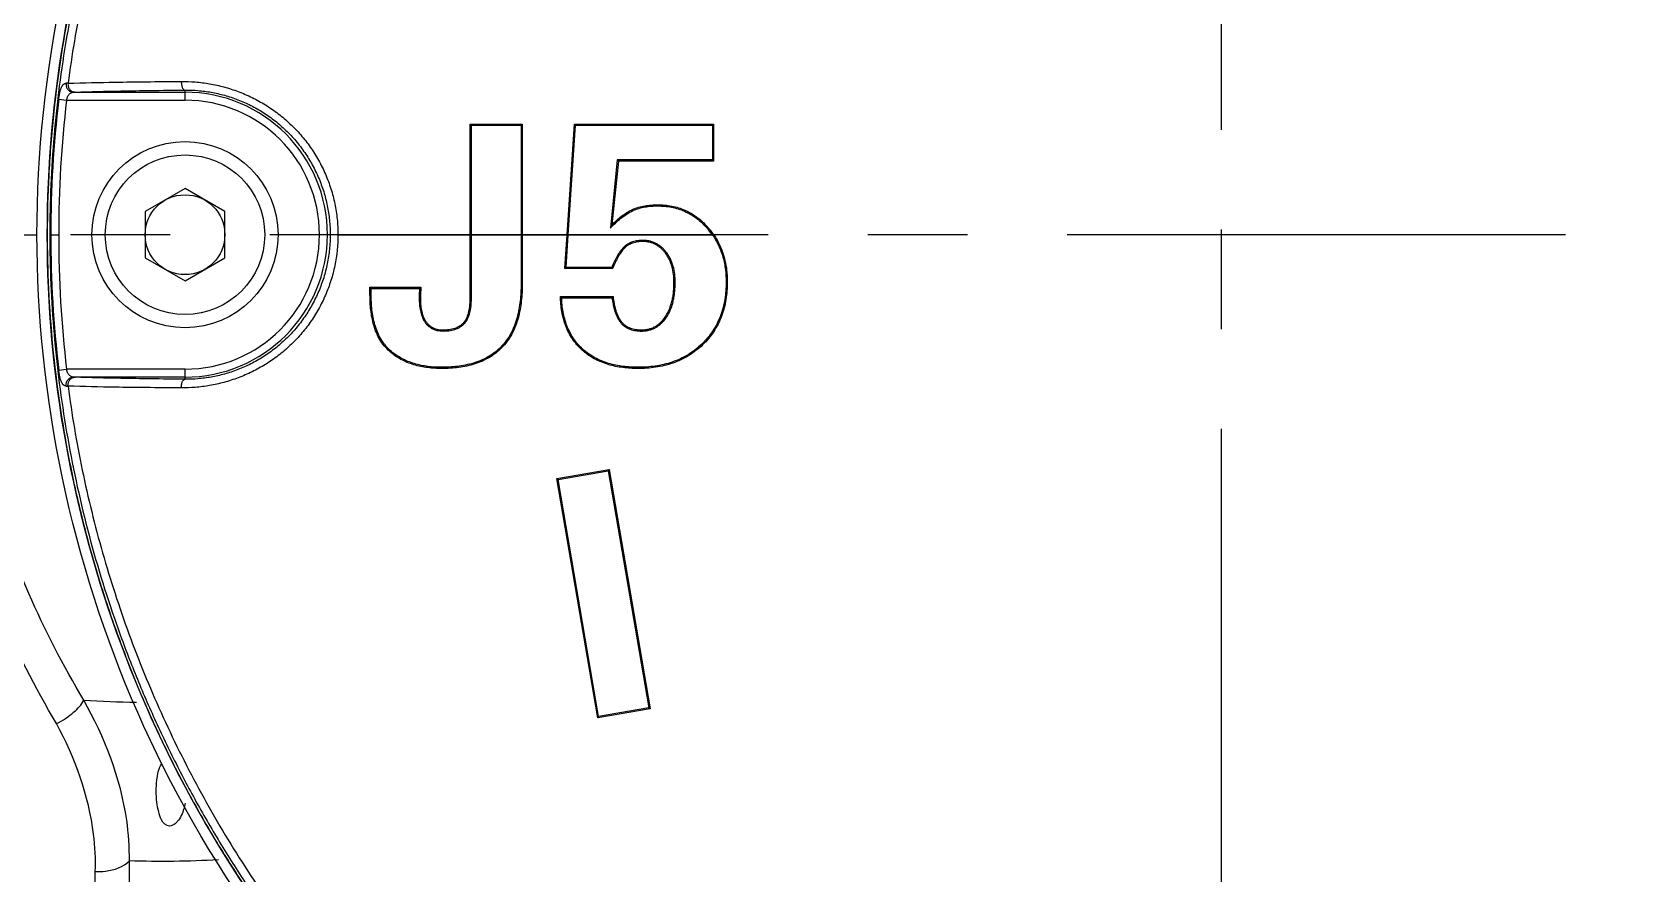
# Model space of a CAD drawing. Header units: millimetres. Extents: x 5828 to 6704, y 123 to 421.
# Drawn here: x 6364.93 to 6371, y 363.58 to 366.74 of the extents above; entities that cross this region are included whole.
import ezdxf

# ---------------------------------------------------------------- set-up
doc = ezdxf.new("R2010")
doc.units = ezdxf.units.MM
doc.linetypes.add('CENTER', pattern=[0.6, 0.375, -0.075, 0.075, -0.075])
doc.layers.add('中心线', color=7, linetype='Continuous')
doc.layers.add('外形图', color=7, linetype='Continuous')

msp = doc.modelspace()

# ---------------------------------------------------------------- linework, layer by layer
at = {"layer": '中心线', "linetype": 'CENTER', "ltscale": 5}
for p, q in [((6369.4033, 360.3738), (6369.4033, 371.3019)), ((6376.6977, 365.9795), (6359.4099, 365.9795))]:
    msp.add_line(p, q, dxfattribs=at)
at = {"layer": '外形图', "linetype": 'ByBlock'}
for p, q in [((6365.0282, 366.489), (6365.0576, 366.4856)), ((6365.0576, 366.4856), (6365.5033, 366.4856)), ((6365.0831, 366.5156), (6365.5033, 366.5156)), ((6365.5033, 366.4856), (6365.5033, 366.5235)), ((6366.5766, 366.3954), (6366.581, 366.3911)), ((6366.5766, 366.3954), (6366.7722, 366.3954)), ((6366.5766, 365.9795), (6366.5766, 366.3954)), ((6366.581, 366.3911), (6366.7678, 366.3911)), ((6366.581, 365.9795), (6366.581, 366.3911)), ((6366.7722, 366.3954), (6366.7678, 366.3911)), ((6366.7678, 366.3911), (6366.7678, 365.9795)), ((6366.7722, 366.3954), (6366.7722, 365.9795)), ((6366.941, 365.9795), (6366.9683, 366.3954)), ((6366.9454, 365.9795), (6366.9724, 366.3911)), ((6366.9683, 366.3954), (6366.9724, 366.3911)), ((6366.9683, 366.3954), (6367.4923, 366.3954)), ((6366.9724, 366.3911), (6367.4879, 366.3911)), ((6367.4923, 366.3954), (6367.4879, 366.3911)), ((6367.4879, 366.3911), (6367.4879, 366.2607)), ((6367.4923, 366.3954), (6367.4923, 366.2563)), ((6367.1298, 366.2607), (6367.1037, 366.0039)), ((6367.1338, 366.2563), (6367.1094, 366.0163)), ((6367.1338, 366.2563), (6367.1298, 366.2607)), ((6367.4879, 366.2607), (6367.1298, 366.2607)), ((6367.4923, 366.2563), (6367.1338, 366.2563)), ((6367.4923, 366.2563), (6367.4879, 366.2607)), ((6365.5033, 366.1528), (6365.3533, 366.0662)), ((6365.6533, 366.0662), (6365.5033, 366.1528)), ((6365.3533, 366.0662), (6365.3533, 365.8929)), ((6365.6533, 365.8929), (6365.6533, 366.0662)), ((6367.187, 366.074), (6367.1888, 366.0701)), ((6367.2817, 366.0921), (6367.2817, 366.0877)), ((6367.4689, 366.0092), (6367.4657, 366.0063)), ((6364.6322, 365.9795), (6364.9464, 365.9795)), ((6364.9984, 365.9795), (6364.9946, 365.9795)), ((6364.9984, 365.9795), (6365.028, 365.9795)), ((6366.0788, 365.9795), (6366.0496, 365.9795)), ((6366.0788, 365.9795), (6366.581, 365.9795)), ((6366.5766, 365.743), (6366.5766, 365.9795)), ((6366.581, 365.743), (6366.581, 365.9795)), ((6366.581, 365.9795), (6366.7678, 365.9795)), ((6366.7678, 365.9795), (6366.941, 365.9795)), ((6366.7678, 365.9795), (6366.7678, 365.7944)), ((6366.7722, 365.9795), (6366.7722, 365.7944)), ((6366.9326, 365.8521), (6366.941, 365.9795)), ((6366.9373, 365.8564), (6366.9454, 365.9795)), ((6366.9454, 365.9795), (6367.487, 365.9795)), ((6367.157, 365.9291), (6367.1539, 365.9322)), ((6367.2266, 365.9536), (6367.2266, 365.958)), ((6365.3533, 365.8929), (6365.5033, 365.8063)), ((6365.5033, 365.8063), (6365.6533, 365.8929)), ((6367.3102, 365.9113), (6367.3136, 365.914)), ((6366.9326, 365.8521), (6366.9373, 365.8564)), ((6367.1119, 365.8521), (6366.9326, 365.8521)), ((6367.1089, 365.8564), (6366.9373, 365.8564)), ((6366.1993, 365.7819), (6366.3905, 365.7819)), ((6366.1993, 365.7537), (6366.1993, 365.7819)), ((6366.1993, 365.7819), (6366.2037, 365.7775)), ((6366.1993, 365.7537), (6366.2037, 365.7537)), ((6366.2037, 365.7537), (6366.2037, 365.7775)), ((6366.2037, 365.7775), (6366.386, 365.7775)), ((6366.386, 365.7775), (6366.3849, 365.7501)), ((6366.3892, 365.7499), (6366.3849, 365.7501)), ((6366.3905, 365.7819), (6366.386, 365.7775)), ((6366.3905, 365.7819), (6366.3892, 365.7499)), ((6366.7722, 365.7944), (6366.7678, 365.7944)), ((6366.9157, 365.7468), (6367.1137, 365.7468)), ((6367.3431, 365.8007), (6367.3475, 365.8007)), ((6367.5437, 365.8007), (6367.5393, 365.8007)), ((6366.5766, 365.743), (6366.581, 365.743)), ((6366.9202, 365.7424), (6367.1099, 365.7424)), ((6366.5526, 365.6498), (6366.5559, 365.647)), ((6367.1457, 365.6515), (6367.1423, 365.6487)), ((6367.3097, 365.6692), (6367.3133, 365.6667)), ((6366.4738, 365.6214), (6366.4738, 365.6171)), ((6367.2215, 365.6214), (6367.2215, 365.617)), ((6367.4509, 365.565), (6367.4479, 365.5681)), ((6366.2727, 365.5406), (6366.2756, 365.5438)), ((6366.6946, 365.5536), (6366.6915, 365.5566)), ((6366.9972, 365.5456), (6367.0001, 365.5488)), ((6365.0282, 365.4701), (6365.0576, 365.4735)), ((6365.5033, 365.4735), (6365.0576, 365.4735)), ((6365.5033, 365.4435), (6365.0831, 365.4435)), ((6365.5033, 365.4356), (6365.5033, 365.4735)), ((6366.4688, 365.476), (6366.4688, 365.4804)), ((6367.2071, 365.476), (6367.2071, 365.4804)), ((6366.9017, 365.0616), (6367.0988, 365.0954)), ((6366.9067, 365.058), (6367.0952, 365.0904)), ((6367.0988, 365.0954), (6367.0952, 365.0904)), ((6367.0952, 365.0904), (6367.2481, 364.199)), ((6367.0988, 365.0954), (6367.2532, 364.1954)), ((6367.0561, 364.1616), (6366.9017, 365.0616)), ((6366.9017, 365.0616), (6366.9067, 365.058)), ((6367.0596, 364.1667), (6366.9067, 365.058)), ((6367.2532, 364.1954), (6367.0561, 364.1616)), ((6367.2481, 364.199), (6367.0596, 364.1667)), ((6367.2532, 364.1954), (6367.2481, 364.199)), ((6367.0561, 364.1616), (6367.0596, 364.1667)), ((6365.2939, 361.4073), (6365.2939, 363.6232)), ((6365.1656, 361.3296), (6365.1656, 363.5831))]:
    msp.add_line(p, q, dxfattribs=at)
for radius in [0.35, 0.3, 0.15]:
    msp.add_circle((6365.5033, 365.9795), radius, dxfattribs=at)
for centre, radius, start, end in [((6365.0887, 365.1191), 1.4305, 91.01922, 91.31487), ((6369.3737, 365.979), 4.3753, 173.30625, 179.99289), ((6369.3755, 365.979), 4.3475, 173.3085, 179.99241), ((6365.1285, 365.3463), 1.1701, 91.90109, 92.22497), ((6365.5033, 365.9795), 0.536, 270, 90), ((6365.5033, 365.9795), 0.506, 270, 90), ((6367.9891, 365.605), 0.9711, 154.94217, 155.7417), ((6367.2572, 365.8178), 0.2811, 35.14424, 42.12265), ((6367.257, 365.8176), 0.2857, 34.52937, 42.11546), ((6369.3739, 365.9801), 4.3755, 180.00721, 186.69358), ((6369.3757, 365.9801), 4.3477, 180.00769, 186.69131), ((6368.4955, 366.7952), 1.6745, 214.09937, 214.28068), ((6367.7855, 366.6414), 1.2478, 225.80619, 226.0957), ((6368.0495, 364.9134), 1.253, 138.31315, 138.58111), ((6365.1312, 366.6874), 1.2448, 267.78478, 268.08921), ((6365.0908, 366.9442), 1.5346, 268.69518, 268.97076), ((6365.3856, 368.2349), 4.0149, 266.23681, 269.07234)]:
    msp.add_arc(centre, radius, start, end, dxfattribs=at)
for points, knots in [([(6373.6771, 361.295), (6373.1533, 361.3221), (6372.1058, 361.3796), (6370.7968, 361.4565), (6369.7503, 361.5299), (6368.9645, 361.5686), (6368.1857, 361.7052), (6367.2052, 362.0858), (6366.1269, 362.8751), (6365.25, 364.2147), (6364.8947, 365.7768), (6365.1085, 367.3645), (6365.8629, 368.7788), (6367.0631, 369.8364), (6368.3132, 370.3233), (6369.3596, 370.4099), (6370.1447, 370.4556), (6370.9299, 370.5095), (6371.7885, 370.5606), (6372.3855, 370.5946), (6372.7207, 370.613)], [0.2814625, 0.2814625, 0.2814625, 0.2814625, 0.3127361, 0.3440098, 0.3596457, 0.375288, 0.3909088, 0.4065401, 0.4376789, 0.4688356, 0.5000093, 0.531187, 0.5623615, 0.5935322, 0.6247079, 0.6403423, 0.655997, 0.6716257, 0.6872624, 0.7072791, 0.7072791, 0.7072791, 0.7072791]), ([(6372.7207, 370.6131), (6372.5896, 370.6059), (6372.3158, 370.5906), (6371.8993, 370.5667), (6371.4713, 370.5413), (6371.1146, 370.5196), (6370.8293, 370.5019), (6370.6154, 370.4884), (6370.4014, 370.4747), (6370.1875, 370.4609), (6369.9736, 370.4468), (6369.7953, 370.4349), (6369.6527, 370.4254), (6369.5458, 370.4181), (6369.4567, 370.412), (6369.3854, 370.4071), (6369.3319, 370.4034), (6369.2784, 370.3998), (6369.2249, 370.3962), (6369.1715, 370.3926), (6369.1002, 370.3875), (6369.0111, 370.3804), (6368.9222, 370.3717), (6368.8513, 370.3633), (6368.7804, 370.354), (6368.6921, 370.3406), (6368.5865, 370.322), (6368.4464, 370.2939), (6368.2725, 370.2524), (6368.0666, 370.1925), (6367.8638, 370.1227), (6367.6647, 370.0432), (6367.4696, 369.9541), (6367.2791, 369.8556), (6367.0936, 369.748), (6366.9135, 369.6315), (6366.7393, 369.5064), (6366.5714, 369.3731), (6366.4101, 369.2317), (6366.2558, 369.0827), (6366.109, 368.9264), (6365.97, 368.7631), (6365.839, 368.5933), (6365.7164, 368.4173), (6365.6025, 368.2356), (6365.4975, 368.0486), (6365.4017, 367.8567), (6365.3154, 367.6604), (6365.2388, 367.4601), (6365.172, 367.2563), (6365.1151, 367.0495), (6365.0527, 366.7705), (6365.0105, 366.4873), (6364.989, 366.2023), (6364.9814, 365.9165), (6364.9983, 365.5591), (6365.0497, 365.205), (6365.1111, 364.9257), (6365.1672, 364.7187), (6365.2332, 364.5147), (6365.3091, 364.3141), (6365.3947, 364.1175), (6365.4898, 363.9252), (6365.594, 363.7378), (6365.7073, 363.5557), (6365.8292, 363.3793), (6365.9595, 363.209), (6366.098, 363.0452), (6366.2442, 362.8883), (6366.3979, 362.7387), (6366.5586, 362.5967), (6366.726, 362.4627), (6366.8998, 362.337), (6367.0794, 362.2199), (6367.2645, 362.1116), (6367.4547, 362.0123), (6367.6494, 361.9225), (6367.8482, 361.8422), (6368.0508, 361.7716), (6368.2565, 361.711), (6368.4649, 361.6604), (6368.6755, 361.62), (6368.8524, 361.5946), (6368.9946, 361.5801), (6369.0836, 361.5729), (6369.1549, 361.5677), (6369.2083, 361.564), (6369.2618, 361.5605), (6369.3331, 361.5557), (6369.4222, 361.5495), (6369.5292, 361.5421), (6369.6361, 361.5348), (6369.7787, 361.5253), (6369.957, 361.5134), (6370.1709, 361.4993), (6370.3848, 361.4854), (6370.5988, 361.4718), (6370.8127, 361.4582), (6371.098, 361.4405), (6371.4547, 361.4188), (6371.8827, 361.3934), (6372.3107, 361.3688), (6372.7388, 361.3449), (6373.167, 361.3216), (6373.4797, 361.3052), (6373.6498, 361.2964), (6373.6771, 361.295)], [0.3131395, 0.3131395, 0.3131395, 0.3131395, 0.3203178, 0.3281304, 0.335943, 0.3437556, 0.347662, 0.3515683, 0.3554746, 0.3593809, 0.3632872, 0.3671935, 0.3691467, 0.3710998, 0.373053, 0.3740296, 0.3750062, 0.3759827, 0.3769593, 0.3779359, 0.3789125, 0.3808656, 0.3828188, 0.3837953, 0.3847719, 0.3867251, 0.3886782, 0.3906314, 0.3945374, 0.3984434, 0.4023495, 0.4062556, 0.4101617, 0.4140679, 0.4179741, 0.4218803, 0.4257865, 0.4296926, 0.4335988, 0.437505, 0.4414112, 0.4453173, 0.4492235, 0.4531297, 0.4570359, 0.4609421, 0.4648482, 0.4687544, 0.4726606, 0.4765668, 0.4804729, 0.4843791, 0.4921892, 0.4960954, 0.5000015, 0.5078116, 0.5156216, 0.5195278, 0.523434, 0.5273402, 0.5312463, 0.5351525, 0.5390587, 0.5429649, 0.546871, 0.5507772, 0.5546834, 0.5585896, 0.5624958, 0.5664019, 0.5703081, 0.5742143, 0.5781205, 0.5820266, 0.5859328, 0.589839, 0.5937451, 0.5976512, 0.6015573, 0.6054633, 0.6093693, 0.6132753, 0.6171812, 0.6191344, 0.6210875, 0.6220641, 0.6230407, 0.6240173, 0.6249939, 0.626947, 0.6289002, 0.6308533, 0.6328065, 0.6367128, 0.6406191, 0.6445254, 0.6484317, 0.6523381, 0.6562444, 0.664057, 0.6718696, 0.6796823, 0.6874949, 0.6953075, 0.7031201, 0.7046145, 0.7046145, 0.7046145, 0.7046145]), ([(6364.9464, 365.9795), (6364.9464, 366.5921), (6365.2064, 367.8321), (6366.3083, 369.3642), (6367.6698, 370.1685), (6368.8724, 370.4334), (6369.485, 370.4524), (6369.7883, 370.4682)], [0, 0, 0, 0, 0.250163, 0.50027, 0.750286, 0.875949, 1, 1, 1, 1]), ([(6366.1001, 368.8555), (6366.0653, 368.8149), (6365.9973, 368.7325), (6365.8995, 368.6056), (6365.8061, 368.4752), (6365.688, 368.2972), (6365.5794, 368.1129), (6365.481, 367.9232), (6365.4124, 367.7783), (6365.3492, 367.6311), (6365.272, 367.4318), (6365.1895, 367.1775), (6365.1257, 366.9179), (6365.0862, 366.7079), (6365.0702, 366.6023), (6365.0632, 366.5493)], [0, 0, 0, 0, 0.062503, 0.125007, 0.187511, 0.250015, 0.375003, 0.437507, 0.500011, 0.562515, 0.625019, 0.750005, 0.874992, 0.937496, 1, 1, 1, 1]), ([(6365.9689, 368.7438), (6365.8907, 368.6467), (6365.7796, 368.496), (6365.6447, 368.2863), (6365.5504, 368.1251), (6365.4631, 367.9601), (6365.3827, 367.7916), (6365.3096, 367.6198), (6365.222, 367.3867), (6365.1312, 367.0887), (6365.0658, 366.7842), (6365.029, 366.538), (6365.0026, 366.2906), (6364.9946, 366.1039), (6364.9946, 365.9795)], [0, 0, 0, 0, 0.125213, 0.187763, 0.250267, 0.312745, 0.375218, 0.437704, 0.500206, 0.62519, 0.750155, 0.812633, 0.875097, 1, 1, 1, 1]), ([(6364.5077, 365.9795), (6364.5078, 366.3063), (6364.5981, 366.9522), (6364.8596, 367.5475), (6365.02, 367.8194)], [0, 0, 0, 0, 0.508583, 1, 1, 1, 1]), ([(6364.6322, 365.9795), (6364.6326, 366.2905), (6364.7198, 366.905), (6364.9674, 367.4728), (6365.1221, 367.7305)], [0, 0, 0, 0, 0.508492, 1, 1, 1, 1]), ([(6365.0282, 366.489), (6365.0287, 366.4932), (6365.0299, 366.5015), (6365.032, 366.5132), (6365.0347, 366.5237), (6365.0374, 366.5315), (6365.0399, 366.5367), (6365.0418, 366.54), (6365.0438, 366.5428), (6365.046, 366.5451), (6365.0483, 366.5469), (6365.0507, 366.5482), (6365.0533, 366.5489), (6365.055, 366.5491), (6365.0559, 366.5492)], [0, 0, 0, 0, 0.180971, 0.35273, 0.507837, 0.642037, 0.700901, 0.754425, 0.80297, 0.84718, 0.887886, 0.92613, 0.963104, 1, 1, 1, 1]), ([(6365.0559, 366.5492), (6365.0554, 366.545), (6365.0562, 366.5365), (6365.061, 366.5271), (6365.0667, 366.5213), (6365.0718, 366.5181), (6365.0773, 366.5161), (6365.0811, 366.5156), (6365.0831, 366.5156)], [0, 0, 0, 0, 0.259061, 0.513596, 0.638237, 0.760531, 0.880866, 1, 1, 1, 1]), ([(6365.0632, 366.5493), (6365.063, 366.5472), (6365.063, 366.543), (6365.0642, 366.5368), (6365.0664, 366.531), (6365.0697, 366.5259), (6365.0738, 366.5216), (6365.0787, 366.5183), (6365.0841, 366.5163), (6365.0878, 366.5158), (6365.0897, 366.5158)], [0, 0, 0, 0, 0.131527, 0.262682, 0.392297, 0.519435, 0.643548, 0.764592, 0.883075, 1, 1, 1, 1]), ([(6365.0632, 366.5493), (6365.1224, 366.5512), (6365.22, 366.5534), (6365.3621, 366.5552), (6365.4451, 366.5558), (6365.4895, 366.5561)], [0, 0, 0, 0, 0.416306, 0.687414, 1, 1, 1, 1]), ([(6365.4895, 366.5561), (6365.4894, 366.554), (6365.4895, 366.55), (6365.4901, 366.544), (6365.4913, 366.5385), (6365.493, 366.5336), (6365.4951, 366.5294), (6365.4975, 366.5263), (6365.4999, 366.5244), (6365.5019, 366.5237), (6365.5028, 366.5236), (6365.5033, 366.5235)], [0, 0, 0, 0, 0.161664, 0.320323, 0.470881, 0.608841, 0.730794, 0.835079, 0.922854, 0.962256, 1, 1, 1, 1]), ([(6365.4895, 366.5561), (6365.507, 366.5562), (6365.5426, 366.5548), (6365.5963, 366.548), (6365.6504, 366.536), (6365.704, 366.5188), (6365.7564, 366.4962), (6365.8069, 366.4683), (6365.8546, 366.4354), (6365.899, 366.3977), (6365.9395, 366.3556), (6365.9755, 366.3095), (6366.0067, 366.26), (6366.0326, 366.2075), (6366.0531, 366.1526), (6366.0679, 366.096), (6366.0768, 366.0381), (6366.0788, 365.999), (6366.0788, 365.9795)], [0, 0, 0, 0, 0.057439, 0.116465, 0.17684, 0.238293, 0.300556, 0.363391, 0.426605, 0.490059, 0.553657, 0.617342, 0.681076, 0.744839, 0.808619, 0.872408, 0.936203, 1, 1, 1, 1]), ([(6365.0576, 366.4856), (6365.0581, 366.4877), (6365.059, 366.4909), (6365.0604, 366.495), (6365.0619, 366.4989), (6365.064, 366.5032), (6365.067, 366.5077), (6365.0705, 366.5112), (6365.0744, 366.5137), (6365.0787, 366.5152), (6365.0816, 366.5155), (6365.0831, 366.5156)], [0, 0, 0, 0, 0.156481, 0.232723, 0.306725, 0.446088, 0.572589, 0.687216, 0.793528, 0.896378, 1, 1, 1, 1]), ([(6365.0897, 366.5158), (6365.147, 366.5177), (6365.2418, 366.5201), (6365.3797, 366.5223), (6365.4602, 366.5232), (6365.5033, 366.5235)], [0, 0, 0, 0, 0.416177, 0.6872, 1, 1, 1, 1]), ([(6365.5033, 366.5235), (6365.5196, 366.5237), (6365.5526, 366.5225), (6365.6025, 366.5161), (6365.6528, 366.5047), (6365.7027, 366.4881), (6365.7515, 366.4665), (6365.7983, 366.4398), (6365.8426, 366.4084), (6365.8837, 366.3726), (6365.9211, 366.3327), (6365.9543, 366.2892), (6365.9831, 366.2425), (6366.007, 366.1932), (6366.0259, 366.1417), (6366.0395, 366.0886), (6366.0478, 366.0343), (6366.0496, 365.9978), (6366.0496, 365.9795)], [0, 0, 0, 0, 0.05695, 0.115637, 0.175808, 0.237169, 0.299422, 0.362301, 0.42559, 0.489138, 0.552842, 0.616637, 0.680486, 0.744366, 0.808263, 0.872171, 0.936084, 1, 1, 1, 1]), ([(6367.1037, 366.0039), (6367.116, 366.0172), (6367.1419, 366.0425), (6367.1724, 366.0626), (6367.1888, 366.0701)], [0, 0, 0, 0, 0.500389, 1, 1, 1, 1]), ([(6367.1094, 366.0163), (6367.1151, 366.0222), (6367.1269, 366.0335), (6367.1456, 366.0492), (6367.1655, 366.063), (6367.1797, 366.0707), (6367.187, 366.074)], [0, 0, 0, 0, 0.25405, 0.50395, 0.752102, 1, 1, 1, 1]), ([(6367.187, 366.074), (6367.1943, 366.0774), (6367.2093, 366.083), (6367.2328, 366.0885), (6367.257, 366.0915), (6367.2734, 366.0921), (6367.2817, 366.0921)], [0, 0, 0, 0, 0.246704, 0.49396, 0.744005, 1, 1, 1, 1]), ([(6367.1888, 366.0701), (6367.1961, 366.0734), (6367.211, 366.0789), (6367.2342, 366.0843), (6367.2579, 366.0872), (6367.2738, 366.0877), (6367.2817, 366.0877)], [0, 0, 0, 0, 0.249934, 0.499921, 0.749946, 1, 1, 1, 1]), ([(6367.2817, 366.0921), (6367.2993, 366.0921), (6367.3257, 366.0898), (6367.3597, 366.0813), (6367.3841, 366.0722), (6367.4075, 366.0604), (6367.4371, 366.0409), (6367.4569, 366.0226), (6367.4689, 366.0092)], [0, 0, 0, 0, 0.250545, 0.373486, 0.496752, 0.620367, 0.744424, 1, 1, 1, 1]), ([(6367.2817, 366.0877), (6367.299, 366.0877), (6367.325, 366.0855), (6367.3586, 366.0771), (6367.383, 366.068), (6367.4061, 366.0561), (6367.435, 366.0369), (6367.4541, 366.0191), (6367.4657, 366.0063)], [0, 0, 0, 0, 0.249872, 0.374941, 0.500006, 0.62507, 0.750139, 1, 1, 1, 1]), ([(6365.02, 364.1397), (6364.8596, 364.4116), (6364.5981, 365.0069), (6364.5078, 365.6528), (6364.5077, 365.9795)], [0, 0, 0, 0, 0.491417, 1, 1, 1, 1]), ([(6365.1221, 364.2286), (6364.9674, 364.4863), (6364.7198, 365.0541), (6364.6326, 365.6686), (6364.6322, 365.9795)], [0, 0, 0, 0, 0.491508, 1, 1, 1, 1]), ([(6369.7883, 361.4909), (6369.485, 361.5067), (6368.8725, 361.5257), (6367.6699, 361.7905), (6366.3085, 362.5947), (6365.2065, 364.1269), (6364.9464, 365.367), (6364.9464, 365.9795)], [0, 0, 0, 0, 0.124038, 0.249693, 0.499705, 0.749819, 1, 1, 1, 1]), ([(6364.9946, 365.9795), (6364.9946, 365.8552), (6365.0053, 365.6063), (6365.0527, 365.2357), (6365.1312, 364.8704), (6365.222, 364.5724), (6365.3096, 364.3393), (6365.3827, 364.1675), (6365.4631, 363.999), (6365.5504, 363.834), (6365.6447, 363.6728), (6365.7796, 363.4632), (6365.8907, 363.3124), (6365.9689, 363.2153)], [0, 0, 0, 0, 0.124906, 0.249824, 0.374792, 0.499779, 0.562283, 0.624771, 0.687246, 0.749725, 0.812232, 0.874783, 1, 1, 1, 1]), ([(6366.0788, 365.9795), (6366.0788, 365.9406), (6366.0728, 365.8819), (6366.0531, 365.8065), (6366.0326, 365.7516), (6366.0067, 365.6991), (6365.9755, 365.6496), (6365.9395, 365.6035), (6365.899, 365.5614), (6365.8546, 365.5237), (6365.8069, 365.4908), (6365.7564, 365.4629), (6365.704, 365.4403), (6365.6504, 365.4231), (6365.5963, 365.4111), (6365.5426, 365.4043), (6365.507, 365.4029), (6365.4895, 365.403)], [0, 0, 0, 0, 0.127448, 0.191248, 0.255039, 0.318813, 0.382557, 0.446252, 0.509861, 0.573325, 0.63655, 0.699395, 0.761669, 0.823132, 0.883516, 0.942552, 1, 1, 1, 1]), ([(6366.0496, 365.9795), (6366.0496, 365.9613), (6366.0478, 365.9248), (6366.0395, 365.8705), (6366.0259, 365.8174), (6366.007, 365.7659), (6365.9831, 365.7166), (6365.9543, 365.6699), (6365.9211, 365.6264), (6365.8837, 365.5865), (6365.8426, 365.5507), (6365.7983, 365.5193), (6365.7515, 365.4926), (6365.7027, 365.471), (6365.6528, 365.4544), (6365.6025, 365.443), (6365.5526, 365.4366), (6365.5196, 365.4354), (6365.5033, 365.4356)], [0, 0, 0, 0, 0.063916, 0.127829, 0.191737, 0.255634, 0.319514, 0.383363, 0.447158, 0.510862, 0.574409, 0.637699, 0.700577, 0.762831, 0.824192, 0.884363, 0.94305, 1, 1, 1, 1]), ([(6366.941, 365.9795), (6366.9414, 365.9795), (6366.9419, 365.9795), (6366.9426, 365.9794), (6366.9432, 365.9794), (6366.9437, 365.9794), (6366.9445, 365.9794), (6366.945, 365.9795), (6366.9454, 365.9795)], [0, 0, 0, 0, 0.248289, 0.37244, 0.496618, 0.620766, 0.745371, 1, 1, 1, 1]), ([(6367.1539, 365.9322), (6367.1487, 365.927), (6367.1416, 365.9184), (6367.1334, 365.9061), (6367.1277, 365.8966), (6367.1225, 365.8868), (6367.116, 365.8735), (6367.1116, 365.8633), (6367.1089, 365.8564)], [0, 0, 0, 0, 0.24984, 0.374869, 0.499902, 0.624934, 0.749964, 1, 1, 1, 1]), ([(6367.157, 365.9291), (6367.1468, 365.919), (6367.1343, 365.9004), (6367.1208, 365.8737), (6367.1148, 365.8594), (6367.1119, 365.8521)], [0, 0, 0, 0, 0.481724, 0.735292, 1, 1, 1, 1]), ([(6367.2266, 365.958), (6367.22, 365.958), (6367.2068, 365.9572), (6367.1906, 365.9537), (6367.1782, 365.9491), (6367.1694, 365.9445), (6367.1612, 365.9389), (6367.1562, 365.9346), (6367.1539, 365.9322)], [0, 0, 0, 0, 0.249996, 0.499865, 0.624909, 0.749945, 0.87497, 1, 1, 1, 1]), ([(6367.2266, 365.9536), (6367.2197, 365.9536), (6367.2065, 365.9528), (6367.1905, 365.9492), (6367.179, 365.9446), (6367.171, 365.9404), (6367.1636, 365.9353), (6367.1591, 365.9313), (6367.157, 365.9291)], [0, 0, 0, 0, 0.271831, 0.523127, 0.643756, 0.762495, 0.880788, 1, 1, 1, 1]), ([(6367.3136, 365.914), (6367.3111, 365.9173), (6367.3056, 365.9238), (6367.2965, 365.9326), (6367.2864, 365.9403), (6367.2755, 365.9468), (6367.2639, 365.9519), (6367.2517, 365.9555), (6367.2392, 365.9575), (6367.2308, 365.958), (6367.2266, 365.958)], [0, 0, 0, 0, 0.125026, 0.250039, 0.375041, 0.500031, 0.625017, 0.750006, 0.874999, 1, 1, 1, 1]), ([(6367.3102, 365.9113), (6367.3076, 365.9147), (6367.3023, 365.9209), (6367.2934, 365.9294), (6367.2839, 365.9367), (6367.2738, 365.9427), (6367.2629, 365.9475), (6367.2514, 365.951), (6367.2392, 365.9531), (6367.2308, 365.9536), (6367.2266, 365.9536)], [0, 0, 0, 0, 0.129712, 0.254562, 0.376684, 0.497548, 0.618635, 0.741639, 0.868289, 1, 1, 1, 1]), ([(6367.4924, 365.9795), (6367.4922, 365.9794), (6367.492, 365.9792), (6367.4916, 365.9788), (6367.4911, 365.9786), (6367.4907, 365.9783), (6367.4905, 365.978), (6367.4903, 365.9777), (6367.49, 365.9775), (6367.4897, 365.9776), (6367.4895, 365.9777), (6367.4891, 365.9779), (6367.4886, 365.9783), (6367.4878, 365.9789), (6367.4873, 365.9793), (6367.487, 365.9795)], [0, 0, 0, 0, 0.082146, 0.164325, 0.246097, 0.328034, 0.37186, 0.414982, 0.455821, 0.506458, 0.542202, 0.586134, 0.697554, 0.837136, 1, 1, 1, 1]), ([(6367.487, 365.9795), (6367.4916, 365.9731), (6367.5001, 365.9598), (6367.5111, 365.9388), (6367.5202, 365.9169), (6367.5275, 365.8944), (6367.533, 365.8713), (6367.538, 365.8401), (6367.5393, 365.8164), (6367.5393, 365.8007)], [0, 0, 0, 0, 0.125009, 0.250016, 0.375026, 0.500038, 0.625054, 0.750073, 1, 1, 1, 1]), ([(6367.4924, 365.9795), (6367.4968, 365.9731), (6367.5052, 365.9597), (6367.516, 365.9386), (6367.5249, 365.9167), (6367.5321, 365.8942), (6367.5375, 365.8712), (6367.5424, 365.8401), (6367.5437, 365.8164), (6367.5437, 365.8007)], [0, 0, 0, 0, 0.125008, 0.250015, 0.375025, 0.500037, 0.625053, 0.750071, 1, 1, 1, 1]), ([(6367.3431, 365.8007), (6367.3431, 365.8105), (6367.3421, 365.8301), (6367.3367, 365.859), (6367.3282, 365.8822), (6367.3188, 365.8994), (6367.3132, 365.9075), (6367.3102, 365.9113)], [0, 0, 0, 0, 0.250056, 0.500025, 0.749895, 0.874947, 1, 1, 1, 1]), ([(6367.3475, 365.8007), (6367.3475, 365.8107), (6367.3465, 365.8308), (6367.3408, 365.8605), (6367.3321, 365.8841), (6367.3225, 365.9018), (6367.3167, 365.91), (6367.3136, 365.914)], [0, 0, 0, 0, 0.250054, 0.500023, 0.749893, 0.874947, 1, 1, 1, 1]), ([(6366.2727, 365.5406), (6366.2654, 365.547), (6366.252, 365.561), (6366.2355, 365.5851), (6366.2227, 365.6112), (6366.2132, 365.6387), (6366.2065, 365.6669), (6366.2007, 365.7052), (6366.1993, 365.7343), (6366.1993, 365.7537)], [0, 0, 0, 0, 0.124956, 0.249928, 0.374924, 0.49994, 0.624971, 0.750011, 1, 1, 1, 1]), ([(6366.2756, 365.5438), (6366.2684, 365.5501), (6366.2552, 365.564), (6366.2391, 365.5877), (6366.2266, 365.6134), (6366.2172, 365.6405), (6366.2107, 365.6683), (6366.205, 365.706), (6366.2037, 365.7346), (6366.2037, 365.7537)], [0, 0, 0, 0, 0.124955, 0.249927, 0.374923, 0.499939, 0.62497, 0.75001, 1, 1, 1, 1]), ([(6366.3849, 365.7501), (6366.3846, 365.7425), (6366.3845, 365.7273), (6366.386, 365.7083), (6366.3886, 365.6933), (6366.3922, 365.6785), (6366.3975, 365.6642), (6366.4052, 365.651), (6366.4122, 365.642), (6366.4205, 365.6341), (6366.4299, 365.6276), (6366.4402, 365.6226), (6366.4512, 365.6193), (6366.4624, 365.6174), (6366.47, 365.6171), (6366.4738, 365.6171)], [0, 0, 0, 0, 0.125026, 0.250037, 0.312563, 0.375088, 0.499982, 0.562493, 0.624994, 0.687487, 0.749976, 0.812468, 0.87497, 0.937481, 1, 1, 1, 1]), ([(6366.3892, 365.7499), (6366.3889, 365.7426), (6366.3888, 365.728), (6366.3903, 365.7097), (6366.3926, 365.6953), (6366.396, 365.6811), (6366.401, 365.6672), (6366.4082, 365.6545), (6366.4148, 365.6457), (6366.4226, 365.638), (6366.4316, 365.6316), (6366.4415, 365.6268), (6366.452, 365.6236), (6366.4629, 365.6218), (6366.4702, 365.6214), (6366.4738, 365.6214)], [0, 0, 0, 0, 0.125027, 0.25004, 0.312565, 0.37509, 0.499991, 0.562503, 0.625003, 0.687494, 0.749981, 0.812471, 0.874971, 0.937481, 1, 1, 1, 1]), ([(6366.7678, 365.7944), (6366.7678, 365.7731), (6366.7663, 365.741), (6366.7601, 365.6987), (6366.7531, 365.6675), (6366.7431, 365.637), (6366.7299, 365.6078), (6366.7129, 365.5805), (6366.699, 365.5642), (6366.6915, 365.5566)], [0, 0, 0, 0, 0.249986, 0.375022, 0.50005, 0.625065, 0.750064, 0.875041, 1, 1, 1, 1]), ([(6366.7722, 365.7944), (6366.7722, 365.7728), (6366.7706, 365.7403), (6366.7644, 365.6975), (6366.7571, 365.6658), (6366.747, 365.6349), (6366.7335, 365.6054), (6366.7163, 365.5778), (6366.7022, 365.5612), (6366.6946, 365.5536)], [0, 0, 0, 0, 0.249985, 0.375022, 0.50005, 0.625064, 0.750063, 0.87504, 1, 1, 1, 1]), ([(6366.9972, 365.5456), (6366.9903, 365.5518), (6366.9773, 365.565), (6366.9606, 365.587), (6366.9467, 365.6107), (6366.9355, 365.636), (6366.9269, 365.6626), (6366.9188, 365.6994), (6366.9162, 365.7278), (6366.9157, 365.7468)], [0, 0, 0, 0, 0.125147, 0.247809, 0.370227, 0.494064, 0.619132, 0.744684, 1, 1, 1, 1]), ([(6367.1137, 365.7468), (6367.1148, 365.7379), (6367.1167, 365.7249), (6367.1204, 365.7078), (6367.1238, 365.6954), (6367.1278, 365.6834), (6367.1327, 365.672), (6367.1385, 365.6612), (6367.1432, 365.6546), (6367.1457, 365.6515)], [0, 0, 0, 0, 0.261848, 0.389741, 0.515999, 0.640132, 0.761837, 0.881414, 1, 1, 1, 1]), ([(6367.3097, 365.6692), (6367.313, 365.6739), (6367.319, 365.6837), (6367.3263, 365.6993), (6367.332, 365.7156), (6367.3364, 365.7322), (6367.3396, 365.7492), (6367.3425, 365.772), (6367.3431, 365.7892), (6367.3431, 365.8007)], [0, 0, 0, 0, 0.124983, 0.249974, 0.374977, 0.499988, 0.625005, 0.750023, 1, 1, 1, 1]), ([(6367.3133, 365.6667), (6367.3166, 365.6715), (6367.3228, 365.6815), (6367.3302, 365.6974), (6367.3361, 365.7139), (6367.3406, 365.7309), (6367.3439, 365.7482), (6367.3468, 365.7714), (6367.3475, 365.789), (6367.3475, 365.8007)], [0, 0, 0, 0, 0.124985, 0.249976, 0.374979, 0.499989, 0.625006, 0.750024, 1, 1, 1, 1]), ([(6367.5393, 365.8007), (6367.5393, 365.79), (6367.5386, 365.7685), (6367.5348, 365.7366), (6367.5282, 365.7051), (6367.5186, 365.6744), (6367.5056, 365.645), (6367.4894, 365.6171), (6367.4702, 365.5913), (6367.4556, 365.5756), (6367.4479, 365.5681)], [0, 0, 0, 0, 0.125017, 0.250028, 0.375033, 0.50003, 0.625023, 0.750014, 0.875004, 1, 1, 1, 1]), ([(6367.5437, 365.8007), (6367.5437, 365.7898), (6367.5429, 365.7681), (6367.5391, 365.7357), (6367.5324, 365.7038), (6367.5226, 365.6727), (6367.5094, 365.6429), (6367.493, 365.6146), (6367.4736, 365.5885), (6367.4587, 365.5726), (6367.4509, 365.565)], [0, 0, 0, 0, 0.125017, 0.250028, 0.375033, 0.50003, 0.625022, 0.750014, 0.875004, 1, 1, 1, 1]), ([(6366.5526, 365.6498), (6366.5551, 365.6527), (6366.5596, 365.659), (6366.5648, 365.6694), (6366.5688, 365.6805), (6366.5719, 365.6921), (6366.5741, 365.7042), (6366.5756, 365.7167), (6366.5765, 365.7297), (6366.5766, 365.7385), (6366.5766, 365.743)], [0, 0, 0, 0, 0.117342, 0.235189, 0.354869, 0.476968, 0.602125, 0.730694, 0.863133, 1, 1, 1, 1]), ([(6366.5559, 365.647), (6366.5668, 365.6597), (6366.5744, 365.6805), (6366.5787, 365.7051), (6366.5801, 365.7177), (6366.5808, 365.7303), (6366.581, 365.7388), (6366.581, 365.743)], [0, 0, 0, 0, 0.497538, 0.623149, 0.748765, 0.874384, 1, 1, 1, 1]), ([(6367.0001, 365.5488), (6366.9934, 365.5548), (6366.9808, 365.5677), (6366.9644, 365.5891), (6366.9508, 365.6123), (6366.9398, 365.6369), (6366.9315, 365.6626), (6366.9236, 365.6976), (6366.9209, 365.7245), (6366.9202, 365.7424)], [0, 0, 0, 0, 0.125004, 0.250006, 0.375011, 0.500023, 0.625045, 0.750077, 1, 1, 1, 1]), ([(6367.1099, 365.7424), (6367.1109, 365.7341), (6367.1128, 365.7217), (6367.1165, 365.7054), (6367.1198, 365.6933), (6367.1239, 365.6814), (6367.1289, 365.6699), (6367.1348, 365.6588), (6367.1397, 365.652), (6367.1423, 365.6487)], [0, 0, 0, 0, 0.249988, 0.375002, 0.500018, 0.625028, 0.750038, 0.875028, 1, 1, 1, 1]), ([(6366.4738, 365.6214), (6366.4778, 365.6214), (6366.4855, 365.6216), (6366.4968, 365.6227), (6366.5077, 365.6246), (6366.518, 365.6273), (6366.5278, 365.6311), (6366.537, 365.636), (6366.5454, 365.6422), (6366.5504, 365.6471), (6366.5526, 365.6498)], [0, 0, 0, 0, 0.137121, 0.267629, 0.394535, 0.518363, 0.639452, 0.759001, 0.878724, 1, 1, 1, 1]), ([(6366.4738, 365.6171), (6366.4776, 365.6171), (6366.4851, 365.6172), (6366.4964, 365.6182), (6366.5075, 365.6201), (6366.5184, 365.6229), (6366.529, 365.6268), (6366.539, 365.6321), (6366.5482, 365.6388), (6366.5535, 365.6441), (6366.5559, 365.647)], [0, 0, 0, 0, 0.125034, 0.250069, 0.375097, 0.500113, 0.625113, 0.750091, 0.875049, 1, 1, 1, 1]), ([(6367.1423, 365.6487), (6367.1446, 365.6459), (6367.1497, 365.6405), (6367.1583, 365.6335), (6367.1678, 365.6279), (6367.178, 365.6236), (6367.1886, 365.6204), (6367.1995, 365.6184), (6367.2105, 365.6172), (6367.2179, 365.617), (6367.2215, 365.617)], [0, 0, 0, 0, 0.124975, 0.249944, 0.374921, 0.499913, 0.62492, 0.74994, 0.87497, 1, 1, 1, 1]), ([(6367.1457, 365.6515), (6367.1479, 365.6487), (6367.1528, 365.6436), (6367.1609, 365.6371), (6367.1698, 365.6318), (6367.1793, 365.6278), (6367.1892, 365.6248), (6367.1996, 365.6228), (6367.2104, 365.6216), (6367.2178, 365.6214), (6367.2215, 365.6214)], [0, 0, 0, 0, 0.126234, 0.249271, 0.370252, 0.491129, 0.613506, 0.738181, 0.866032, 1, 1, 1, 1]), ([(6367.2215, 365.6214), (6367.2259, 365.6214), (6367.2346, 365.6219), (6367.2475, 365.6241), (6367.2601, 365.6279), (6367.2719, 365.6335), (6367.283, 365.6406), (6367.2963, 365.6519), (6367.3047, 365.662), (6367.3097, 365.6692)], [0, 0, 0, 0, 0.125049, 0.250087, 0.375115, 0.500135, 0.625163, 0.750206, 1, 1, 1, 1]), ([(6367.2215, 365.617), (6367.2261, 365.617), (6367.2352, 365.6175), (6367.2486, 365.6198), (6367.2616, 365.6238), (6367.274, 365.6296), (6367.2854, 365.637), (6367.2993, 365.6487), (6367.3081, 365.6593), (6367.3133, 365.6667)], [0, 0, 0, 0, 0.125049, 0.250088, 0.375117, 0.500139, 0.625167, 0.75021, 1, 1, 1, 1]), ([(6367.4479, 365.5681), (6367.44, 365.5605), (6367.4235, 365.5461), (6367.3963, 365.5274), (6367.3673, 365.512), (6367.3367, 365.4997), (6367.3051, 365.4906), (6367.262, 365.4825), (6367.229, 365.4804), (6367.2071, 365.4804)], [0, 0, 0, 0, 0.12501, 0.250018, 0.375026, 0.50004, 0.625062, 0.750092, 1, 1, 1, 1]), ([(6367.4509, 365.565), (6367.443, 365.5573), (6367.4262, 365.5427), (6367.3987, 365.5238), (6367.3693, 365.5081), (6367.3383, 365.4957), (6367.3063, 365.4864), (6367.2627, 365.4781), (6367.2293, 365.476), (6367.2071, 365.476)], [0, 0, 0, 0, 0.125011, 0.250018, 0.375027, 0.500041, 0.625063, 0.750093, 1, 1, 1, 1]), ([(6366.4688, 365.476), (6366.46, 365.476), (6366.4424, 365.4765), (6366.4161, 365.4789), (6366.39, 365.4832), (6366.3644, 365.4897), (6366.3395, 365.4985), (6366.3156, 365.5099), (6366.2931, 365.5238), (6366.2792, 365.5347), (6366.2727, 365.5406)], [0, 0, 0, 0, 0.125015, 0.250029, 0.375039, 0.500042, 0.625036, 0.750025, 0.875013, 1, 1, 1, 1]), ([(6366.4688, 365.4804), (6366.4602, 365.4804), (6366.4428, 365.4808), (6366.4169, 365.4832), (6366.3912, 365.4875), (6366.366, 365.4938), (6366.3414, 365.5025), (6366.3179, 365.5136), (6366.2957, 365.5273), (6366.282, 365.5381), (6366.2756, 365.5438)], [0, 0, 0, 0, 0.125016, 0.250029, 0.375039, 0.500041, 0.625035, 0.750024, 0.875013, 1, 1, 1, 1]), ([(6366.6915, 365.5566), (6366.6844, 365.5495), (6366.6692, 365.5362), (6366.644, 365.5194), (6366.6168, 365.506), (6366.5884, 365.4958), (6366.559, 365.4884), (6366.5292, 365.4836), (6366.499, 365.4809), (6366.4789, 365.4804), (6366.4688, 365.4804)], [0, 0, 0, 0, 0.12497, 0.249941, 0.374926, 0.499924, 0.624934, 0.749952, 0.874975, 1, 1, 1, 1]), ([(6366.6946, 365.5536), (6366.6877, 365.5466), (6366.673, 365.5336), (6366.6486, 365.5171), (6366.622, 365.5035), (6366.5936, 365.4928), (6366.5637, 365.4849), (6366.5327, 365.4796), (6366.501, 365.4766), (6366.4796, 365.476), (6366.4688, 365.476)], [0, 0, 0, 0, 0.120003, 0.239306, 0.360103, 0.48403, 0.610485, 0.738269, 0.867596, 1, 1, 1, 1]), ([(6367.2071, 365.476), (6367.1883, 365.476), (6367.1599, 365.4776), (6367.1227, 365.4837), (6367.0952, 365.4907), (6367.0685, 365.5002), (6367.0429, 365.5124), (6367.0189, 365.5274), (6367.0042, 365.5393), (6366.9972, 365.5456)], [0, 0, 0, 0, 0.249938, 0.374964, 0.499984, 0.624998, 0.750004, 0.875001, 1, 1, 1, 1]), ([(6367.2071, 365.4804), (6367.1885, 365.4804), (6367.1606, 365.4819), (6367.1239, 365.4879), (6367.0968, 365.4948), (6367.0705, 365.5041), (6367.0452, 365.5161), (6367.0215, 365.5309), (6367.007, 365.5426), (6367.0001, 365.5488)], [0, 0, 0, 0, 0.24994, 0.374966, 0.499985, 0.624999, 0.750006, 0.875002, 1, 1, 1, 1]), ([(6365.0559, 365.4099), (6365.055, 365.41), (6365.0533, 365.4102), (6365.0507, 365.411), (6365.0483, 365.4122), (6365.046, 365.414), (6365.0438, 365.4163), (6365.041, 365.4202), (6365.0378, 365.4264), (6365.0347, 365.4354), (6365.032, 365.4459), (6365.0299, 365.4576), (6365.0287, 365.4659), (6365.0282, 365.4701)], [0, 0, 0, 0, 0.036901, 0.07388, 0.112127, 0.152832, 0.197048, 0.245599, 0.357898, 0.4921, 0.647222, 0.819014, 1, 1, 1, 1]), ([(6365.0559, 365.4099), (6365.0554, 365.4141), (6365.0562, 365.4226), (6365.061, 365.432), (6365.0667, 365.4378), (6365.0718, 365.441), (6365.0773, 365.443), (6365.0811, 365.4435), (6365.0831, 365.4435)], [0, 0, 0, 0, 0.259062, 0.513596, 0.638237, 0.760531, 0.880865, 1, 1, 1, 1]), ([(6365.0831, 365.4435), (6365.0816, 365.4436), (6365.0787, 365.4439), (6365.0744, 365.4454), (6365.0705, 365.4479), (6365.067, 365.4514), (6365.064, 365.4559), (6365.0619, 365.4602), (6365.0604, 365.4641), (6365.0589, 365.4682), (6365.0581, 365.4714), (6365.0576, 365.4735)], [0, 0, 0, 0, 0.10362, 0.206479, 0.312797, 0.42741, 0.553921, 0.693276, 0.767279, 0.843521, 1, 1, 1, 1]), ([(6365.0632, 365.4098), (6365.063, 365.4119), (6365.063, 365.4161), (6365.0642, 365.4223), (6365.0664, 365.4281), (6365.0697, 365.4332), (6365.0738, 365.4375), (6365.0787, 365.4408), (6365.0841, 365.4428), (6365.0878, 365.4433), (6365.0897, 365.4433)], [0, 0, 0, 0, 0.131527, 0.262679, 0.392294, 0.519431, 0.643544, 0.764589, 0.883074, 1, 1, 1, 1]), ([(6365.5033, 365.4356), (6365.4602, 365.4359), (6365.3797, 365.4368), (6365.2418, 365.439), (6365.147, 365.4414), (6365.0897, 365.4433)], [0, 0, 0, 0, 0.312795, 0.583816, 1, 1, 1, 1]), ([(6365.0632, 365.4098), (6365.0702, 365.3568), (6365.0862, 365.2512), (6365.1257, 365.0412), (6365.1895, 364.7816), (6365.272, 364.5273), (6365.3492, 364.328), (6365.4124, 364.1808), (6365.481, 364.0359), (6365.5794, 363.8462), (6365.688, 363.6619), (6365.8061, 363.4839), (6365.8995, 363.3535), (6365.9973, 363.2266), (6366.0653, 363.1442), (6366.1001, 363.1036)], [0, 0, 0, 0, 0.062504, 0.125008, 0.249995, 0.374981, 0.437485, 0.499989, 0.562493, 0.624997, 0.749985, 0.812489, 0.874993, 0.937497, 1, 1, 1, 1]), ([(6365.4895, 365.403), (6365.4451, 365.4033), (6365.3621, 365.4039), (6365.22, 365.4057), (6365.1224, 365.4079), (6365.0632, 365.4098)], [0, 0, 0, 0, 0.312586, 0.583694, 1, 1, 1, 1]), ([(6365.4895, 365.403), (6365.4894, 365.4051), (6365.4895, 365.4091), (6365.4901, 365.4151), (6365.4913, 365.4206), (6365.493, 365.4255), (6365.4951, 365.4297), (6365.4975, 365.4328), (6365.4999, 365.4347), (6365.5019, 365.4354), (6365.5028, 365.4355), (6365.5033, 365.4356)], [0, 0, 0, 0, 0.161652, 0.320295, 0.470837, 0.608785, 0.730732, 0.835021, 0.922816, 0.962235, 1, 1, 1, 1]), ([(6365.02, 364.1397), (6365.0434, 364.1517), (6365.0809, 364.177), (6365.115, 364.2106), (6365.1221, 364.2286)], [0, 0, 0, 0, 0.576926, 1, 1, 1, 1]), ([(6365.2939, 363.6232), (6365.295, 363.6744), (6365.28, 363.8861), (6365.2011, 364.0894), (6365.1221, 364.2286)], [0, 0, 0, 0, 0.242633, 1, 1, 1, 1]), ([(6365.1656, 363.5831), (6365.1676, 363.6299), (6365.1578, 363.8236), (6365.0897, 364.011), (6365.02, 364.1397)], [0, 0, 0, 0, 0.242422, 1, 1, 1, 1]), ([(6365.4448, 363.7545), (6365.432, 363.7545), (6365.4129, 363.7761), (6365.4031, 363.8092), (6365.3944, 363.8594), (6365.3946, 363.9201), (6365.4033, 363.97), (6365.4146, 363.9878)], [0, 0, 0, 0, 0.152085, 0.273684, 0.423491, 0.749621, 1, 1, 1, 1]), ([(6365.5041, 363.8407), (6365.5028, 363.8334), (6365.4971, 363.8088), (6365.4862, 363.7848), (6365.4744, 363.7713)], [0, 0, 0, 0, 0.291467, 1, 1, 1, 1]), ([(6365.4744, 363.7713), (6365.4722, 363.7687), (6365.4642, 363.7606), (6365.4529, 363.7545), (6365.4448, 363.7545)], [0, 0, 0, 0, 0.297255, 1, 1, 1, 1]), ([(6365.1656, 363.5831), (6365.1786, 363.5827), (6365.2234, 363.5849), (6365.2715, 363.5997), (6365.2939, 363.6232)], [0, 0, 0, 0, 0.286167, 1, 1, 1, 1])]:
    msp.add_open_spline(points, degree=3, knots=knots, dxfattribs=at)
msp.add_open_spline([(6365.6288, 363.6275), (6365.5173, 363.6207), (6365.4055, 363.6197), (6365.2939, 363.6232)], degree=3, dxfattribs=at)

doc.saveas('drawing.dxf')
